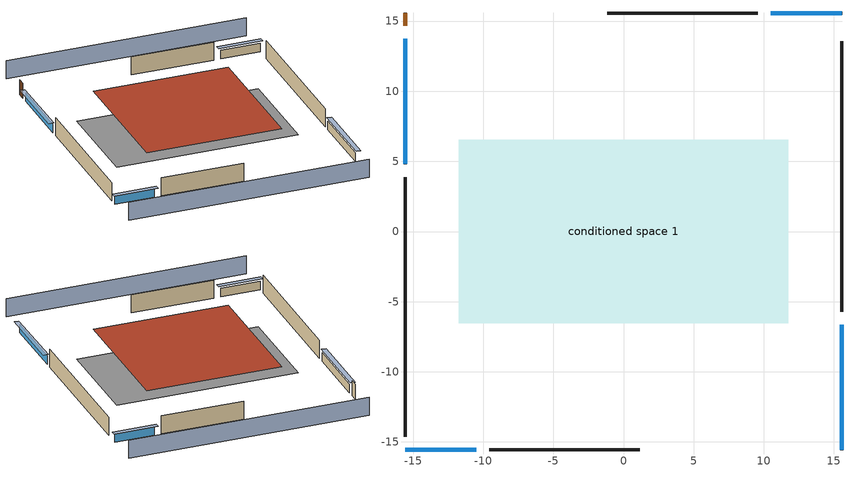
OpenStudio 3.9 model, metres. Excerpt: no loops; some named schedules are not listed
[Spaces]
conditioned space 1
 floor foundation (Slab1 construction): -11.76,-6.54 -11.76,6.54 11.76,6.54 11.76,-6.54 z0
 wall outside (Wall1 construction): 15.57,-5.73 15.57,13.56 z0:2.44
 wall outside (Wall2 construction): -9.55,-15.57 1.16,-15.57 z0:2.44
 wall outside (Wall3 construction): -15.57,3.88 -15.57,-14.65 z0:2.44
 wall outside (Wall4 construction): 9.55,15.57 -1.16,15.57 z0:2.44
 wall outside (AdiabaticWallConstruction): 15.57,-15.57 15.57,-6.65 / -15.57,13.73 -15.57,4.81 z0:1.16; -15.57,-15.57 -10.48,-15.57 / 15.57,15.57 10.48,15.57 z0:1.13
 wall outside (AdiabaticWallConstruction 1): -15.57,15.58 -15.57,14.66 z0:2.03
 window (WindowConstruction): 15.57,-15.57 15.57,-6.65 z0:1.16
 window (WindowConstruction 1): -15.57,-15.57 -10.48,-15.57 z0:1.13
 window (WindowConstruction 2): -15.57,13.73 -15.57,4.81 z0:1.16
 window (WindowConstruction 3): 15.57,15.57 10.48,15.57 z0:1.13
 door (Door): -15.57,15.57 -15.57,14.66 z0:2.03
 roof outside (Roof1 construction): -8.77,8.77 -8.77,-8.77 8.77,-8.77 8.77,8.77 z2.44
shading: 15.57,20.15 -15.57,20.15 / -15.57,-20.15 15.57,-20.15 z0:2.44; 15.57,-6.35 15.57,-15.88 16.18,-15.88 16.18,-6.35 z1.46; -10.18,-15.57 -15.88,-15.57 -15.88,-16.18 -10.18,-16.18 z1.43; -15.57,4.51 -15.57,14.04 -16.18,14.04 -16.18,4.51 z1.46; 10.18,15.57 15.88,15.57 15.88,16.18 10.18,16.18 z1.43
[Site]
Portland Intl Arpt_OR: Latitude {deg}=45.59; Longitude {deg}=-122.6; Time Zone {hr}=-8; Elevation {m}=33; Terrain=Suburbs; Keep Site Location Information=Yes
[Site:GroundTemperature:Shallow]
10.2558, 8.96328, 8.85977, 9.47314, 11.9355, 14.3863, 16.5111, 17.8571, 17.9714, 16.8767, 14.8061, 12.4304
[Site:WaterMainsTemperature]
Calculation Method=Schedule; Temperature Schedule=mains temperature schedule
[Building]
Building 1
[Material] Roughness=Rough
Name | Thickness {m} | Conductivity {W/m-K} | Density {kg/m3} | Specific Heat {J/kg-K} | Thermal Absorptance | Solar Absorptance | Visible Absorptance
slate or tile shingles | 0.01905 | 0.840978 | 1899.972 | 799.717 | 0.9 | 0.75 | 0.75
roof rigid ins | 0.103632 | 0.029427 | 32.04 | 1214.23 | 0.9 | 0.7 | 0.7
osb sheathing 0.75 in. | 0.01905 | 0.115458 | 512.64 | 1214.23 | 0.9 | 0.7 | 0.7
roof stud and cavity | 0.2032 | 0.159782 | 78.34581 | 1123.46 | 0.9 | 0.7 | 0.7
gypsum board | 0.0127 | 0.160291 | 801 | 837.4 | 0.9 | 0.6 | 0.6
wood siding | 0.0254 | 0.102417 | 544.68 | 1172.36 | 0.9 | 0.85 | 0.85
osb sheathing 0.5 in. | 0.0127 | 0.115458 | 512.64 | 1214.23 | 0.9 | 0.7 | 0.7
wall stud and cavity | 0.1397 | 0.550994 | 139.0536 | 1170.24 | 0.9 | 0.7 | 0.7
concrete 4.0 in. | 0.1016 | 1.803125 | 2242.8 | 837.4 | 0.9 | 0.7 | 0.7
floor covering | 0.0127 | 0.0450781 | 54.468 | 1339.84 | 0.9 | 0.9 | 0.9
wood siding 1; wood siding 2 | 0.0254 | 0.102417 | 544.68 | 1172.36
wall rigid ins | 0.512978 | 0.029427 | 32.04 | 1214.23 | 0.9 | 0.7 | 0.7
wall stud and cavity 1 | 0.0889 | 0.380278 | 52.3479 | 1209.89 | 0.9 | 0.7 | 0.7
door material | 0.04445 | 0.0612267 | 512.64 | 1214.23 | 0.9 | 0.7 | 0.7
wall stud and cavity 2 | 0.0889 | 0.391764 | 83.0341 | 1211.67 | 0.9 | 0.7 | 0.7
furniture material conditioned space 1 | 0.1524 | 0.115458 | 640.8 | 1214.23 | 0.9 | 0.6 | 0.6
[Construction]
Roof1 construction: slate or tile shingles, roof rigid ins, osb sheathing 0.75 in., roof stud and cavity, gypsum board
Wall1 construction; Wall2 construction; Wall3 construction; Wall4 construction: wood siding, osb sheathing 0.5 in., wall stud and cavity, gypsum board
Slab1 construction: concrete 4.0 in., floor covering
WindowConstruction; WindowConstruction 1; WindowConstruction 2; WindowConstruction 3: WindowMaterial
AdiabaticWallConstruction: wood siding 1, wall rigid ins, wall stud and cavity 1, gypsum board
Door: door material
AdiabaticWallConstruction 1: wood siding 2, wall rigid ins, wall stud and cavity 1, gypsum board
PartitionWallConstruction: gypsum board, wall stud and cavity 2, gypsum board
furniture construction conditioned space 1: furniture material conditioned space 1
[WindowMaterial:SimpleGlazingSystem]
WindowMaterial: U-Factor {W/m2-K}=2.78222; Solar Heat Gain Coefficient=0.56
[ThermalZone]
conditioned space: Multiplier=1; Volume {m3}=749.83; Thermostat=conditioned space temperature setpoint; Use Ideal Air Loads=No
[Sizing:Zone]
conditioned space: Zone Cooling Design Supply Air Temperature Input Method=SupplyAirTemperature; Zone Cooling Design Supply Air Temperature {C}=14; Zone Cooling Design Supply Air Temperature Difference {deltaC}=11.11; Zone Heating Design Supply Air Temperature Input Method=SupplyAirTemperature; Zone Heating Design Supply Air Temperature {C}=40; Zone Heating Design Supply Air Temperature Difference {deltaC}=11.11; Zone Cooling Design Supply Air Humidity Ratio {kg-H2O/kg-air}=0.0085; Zone Heating Design Supply Air Humidity Ratio {kg-H2O/kg-air}=0.008; Cooling Design Air Flow Method=DesignDay; Heating Design Air Flow Method=DesignDay; Account for Dedicated Outdoor Air System=No; Dedicated Outdoor Air System Control Strategy=NeutralSupplyAir; Dedicated Outdoor Air Low Setpoint Temperature for Design {C}=autosize; Dedicated Outdoor Air High Setpoint Temperature for Design {C}=autosize; Zone Load Sizing Method=Sensible Load Only No Latent Load; Zone Latent Cooling Design Supply Air Humidity Ratio Input Method=HumidityRatioDifference; Zone Cooling Design Supply Air Humidity Ratio Difference {kgWater/kgDryAir}=0.005; Zone Latent Heating Design Supply Air Humidity Ratio Input Method=HumidityRatioDifference; Zone Humidification Design Supply Air Humidity Ratio Difference {kgWater/kgDryAir}=0.005; Sizing Option=Coincident
[Space]
conditioned space 1: Thermal Zone=conditioned space; Volume {m3}=749.83
[ThermostatSetpoint:DualSetpoint]
conditioned space temperature setpoint: Heating Setpoint Temperature Schedule=heating setpoint; Cooling Setpoint Temperature Schedule=cooling setpoint; Temperature Difference Between Cutout And Setpoint {deltaC}=0
[Foundation:Kiva]
Foundation Kiva 1: Initial Indoor Air Temperature {C}=16.6667; Wall Height Above Grade {m}=0.1016; Wall Depth Below Slab {m}=0.2032
[Foundation:Kiva:Settings]
Soil Conductivity {W/m-K}=0.8655; Soil Density {kg/m3}=1842.3; Soil Specific Heat {J/kg-K}=418.7; Ground Solar Absorptivity=0.9; Ground Thermal Absorptivity=0.9; Ground Surface Roughness {m}=0.03; Far-Field Width {m}=40; Deep-Ground Boundary Condition=ZeroFlux; Deep-Ground Depth {m}=40; Minimum Cell Dimension {m}=0.2; Maximum Cell Growth Coefficient=3; Simulation Timestep=Timestep
[SurfaceProperty:ExposedFoundationPerimeter]
Slab1: Exposed Perimeter Calculation Method=TotalExposedPerimeter; Total Exposed Perimeter {m}=73.18248
[SurfaceProperty:IncidentSolarMultiplier] Incident Solar Multiplier=1; Incident Solar Multiplier Schedule=trans schedule winter=0.85 summer=0.7
Window1; Window2; Window3; Window4
[InternalMass:Definition] Design Level Calculation Method=SurfaceArea
Name | Construction | Surface Area {m2}
partition wall mass | PartitionWallConstruction | 307.509
furniture mass conditioned space 1 | furniture construction conditioned space 1 | 123.004
[InternalMass] Space or SpaceType=conditioned space 1; Multiplier=1
Name | Internal Mass Definition
partition wall mass | partition wall mass
furniture mass conditioned space 1 | furniture mass conditioned space 1
[External:File]
External File 1: File=in.schedules.csv
[ElectricEquipment:Definition] Design Level Calculation Method=EquipmentLevel
Name | Design Level {W} | Fraction Latent | Fraction Radiant | Fraction Lost
ceiling fan | 18.1435 | 0 | 0.558 | 0
clothes washer | 320.747 | 0.03 | 0.162 | 0.7
clothes dryer | 2816.77 | 0.015 | 0.081 | 0.85
dishwasher | 537.951 | 0.3 | 0.18 | 0.4
fridge | 123.522 | 0 | 0.6 | 0
fridge 2 | 90.9498 | 0 | 0.6 | 0
freezer | 194.914 | 0 | 0.6 | 0
cooking range | 60.8177 | 0.16 | 0.384 | 0.2
misc tv | 344.791 | 0 | 0.6 | 0
misc plug loads | 270.917 | 0.021 | 0.558 | 0.049
whole house fan; mech vent house fan | 0 | 0 | 0 | 1
mech vent house fan cfis | 0 | 0 | 0 | 0
mech vent range fan 0; mech vent bath fan 0 | 30 | 0 | 0 | 1
[ElectricEquipment] Space or SpaceType=conditioned space 1
Name | Electric Equipment Definition | Schedule
ceiling fan | ceiling fan | ceiling_fan
clothes washer | clothes washer | clothes_washer
clothes dryer | clothes dryer | clothes_dryer
dishwasher | dishwasher | dishwasher
fridge | fridge | fridge schedule
fridge 1 | fridge 2 | fridge schedule 1
freezer | freezer | freezer schedule
cooking range | cooking range | cooking_range
misc tv | misc tv | plug_loads_tv
misc plug loads | misc plug loads | plug_loads_other
whole house fan | whole house fan | Always On Discrete
mech vent house fan | mech vent house fan | mech vent house fan schedule
mech vent house fan cfis | mech vent house fan cfis | mech vent house fan cfis schedule
mech vent range fan 0 | mech vent range fan 0 | mech vent range fan 0 schedule
mech vent bath fan 0 | mech vent bath fan 0 | mech vent bath fan 0 schedule
[EnergyManagementSystem:Sensor]
Name | Output Variable or Output Meter Index Key | Output Variable or Output Meter
water_heater_amb_temp; fridge_tin_s; fridge_tin_s_1; tin_s; tin_s_1 | conditioned space | Zone Mean Air Temperature
water_heater_amb_rh | conditioned space | Zone Air Relative Humidity
water_heater_T_set | water heater setpoint | Schedule Value
out_pb_s |  | Site Outdoor Air Barometric Pressure
out_wt_s |  | Site Outdoor Air Humidity Ratio
win_s | conditioned space | Zone Air Humidity Ratio
site_vw_s |  | Site Wind Speed
tout_s | conditioned space | Zone Outdoor Air Drybulb Temperature
cool_season | cooling season schedule | Schedule Value
natural_vent_s | natural vent schedule | Schedule Value
htg_sp_s; htg_sp_s_1 | heating setpoint | Schedule Value
clg_sp_s; clg_sp_s_1 | cooling setpoint | Schedule Value
mech_vent_range_fan_0_sch_s | mech vent range fan 0 schedule | Schedule Value
mech_vent_bath_fan_0_sch_s | mech vent bath fan 0 schedule | Schedule Value
clothes_dryer_exhaust_0_sch_s | clothes_dryer | Schedule Value
conditioned_space_htg_unmet_s | conditioned space | Zone Heating Setpoint Not Met Time
conditioned_space_clg_unmet_s | conditioned space | Zone Cooling Setpoint Not Met Time
htg_load_cond |  | Heating:EnergyTransfer:Zone:CONDITIONED SPACE
clg_load_cond |  | Cooling:EnergyTransfer:Zone:CONDITIONED SPACE
s_conv | Roof1 | Surface Inside Face Convection Heat Gain Energy
s_ig | Roof1 | Surface Inside Face Internal Gains Radiation Heat Gain Energy
s_sol | Roof1 | Surface Inside Face Solar Radiation Heat Gain Energy
s_lgt | Roof1 | Surface Inside Face Lights Radiation Heat Gain Energy
s_surf | Roof1 | Surface Inside Face Net Surface Thermal Radiation Heat Gain Energy
s_conv_1 | Slab1 | Surface Inside Face Convection Heat Gain Energy
s_ig_1 | Slab1 | Surface Inside Face Internal Gains Radiation Heat Gain Energy
s_sol_1 | Slab1 | Surface Inside Face Solar Radiation Heat Gain Energy
s_lgt_1 | Slab1 | Surface Inside Face Lights Radiation Heat Gain Energy
s_surf_1 | Slab1 | Surface Inside Face Net Surface Thermal Radiation Heat Gain Energy
ss_sol | Door1 | Surface Inside Face Solar Radiation Heat Gain Energy
ss_lgt | Door1 | Surface Inside Face Lights Radiation Heat Gain Energy
ss_conv | Door1 | Surface Inside Face Convection Heat Gain Energy
ss_ig | Door1 | Surface Inside Face Internal Gains Radiation Heat Gain Energy
ss_surf | Door1 | Surface Inside Face Net Surface Thermal Radiation Heat Gain Energy
ss_conv_1 | Window1 | Surface Inside Face Convection Heat Gain Energy
ss_ig_1 | Window1 | Surface Inside Face Internal Gains Radiation Heat Gain Energy
ss_surf_1 | Window1 | Surface Inside Face Net Surface Thermal Radiation Heat Gain Energy
ss_trans_in | Window1 | Surface Window Transmitted Solar Radiation Rate
ss_back_out | Window1 | Surface Window Shortwave from Zone Back Out Window Heat Transfer Rate
ss_trans_out | Window1 | Surface Inside Face Initial Transmitted Diffuse Transmitted Out Window Solar Radiation Rate
ss_conv_2 | Window2 | Surface Inside Face Convection Heat Gain Energy
ss_ig_2 | Window2 | Surface Inside Face Internal Gains Radiation Heat Gain Energy
ss_surf_2 | Window2 | Surface Inside Face Net Surface Thermal Radiation Heat Gain Energy
ss_trans_in_1 | Window2 | Surface Window Transmitted Solar Radiation Rate
ss_back_out_1 | Window2 | Surface Window Shortwave from Zone Back Out Window Heat Transfer Rate
ss_trans_out_1 | Window2 | Surface Inside Face Initial Transmitted Diffuse Transmitted Out Window Solar Radiation Rate
ss_conv_3 | Window3 | Surface Inside Face Convection Heat Gain Energy
ss_ig_3 | Window3 | Surface Inside Face Internal Gains Radiation Heat Gain Energy
ss_surf_3 | Window3 | Surface Inside Face Net Surface Thermal Radiation Heat Gain Energy
ss_trans_in_2 | Window3 | Surface Window Transmitted Solar Radiation Rate
ss_back_out_2 | Window3 | Surface Window Shortwave from Zone Back Out Window Heat Transfer Rate
ss_trans_out_2 | Window3 | Surface Inside Face Initial Transmitted Diffuse Transmitted Out Window Solar Radiation Rate
ss_conv_4 | Window4 | Surface Inside Face Convection Heat Gain Energy
ss_ig_4 | Window4 | Surface Inside Face Internal Gains Radiation Heat Gain Energy
ss_surf_4 | Window4 | Surface Inside Face Net Surface Thermal Radiation Heat Gain Energy
ss_trans_in_3 | Window4 | Surface Window Transmitted Solar Radiation Rate
ss_back_out_3 | Window4 | Surface Window Shortwave from Zone Back Out Window Heat Transfer Rate
ss_trans_out_3 | Window4 | Surface Inside Face Initial Transmitted Diffuse Transmitted Out Window Solar Radiation Rate
s_conv_2 | Wall1 | Surface Inside Face Convection Heat Gain Energy
s_ig_2 | Wall1 | Surface Inside Face Internal Gains Radiation Heat Gain Energy
s_sol_2 | Wall1 | Surface Inside Face Solar Radiation Heat Gain Energy
s_lgt_2 | Wall1 | Surface Inside Face Lights Radiation Heat Gain Energy
s_surf_2 | Wall1 | Surface Inside Face Net Surface Thermal Radiation Heat Gain Energy
s_conv_3 | Wall2 | Surface Inside Face Convection Heat Gain Energy
s_ig_3 | Wall2 | Surface Inside Face Internal Gains Radiation Heat Gain Energy
s_sol_3 | Wall2 | Surface Inside Face Solar Radiation Heat Gain Energy
s_lgt_3 | Wall2 | Surface Inside Face Lights Radiation Heat Gain Energy
s_surf_3 | Wall2 | Surface Inside Face Net Surface Thermal Radiation Heat Gain Energy
s_conv_4 | Wall3 | Surface Inside Face Convection Heat Gain Energy
s_ig_4 | Wall3 | Surface Inside Face Internal Gains Radiation Heat Gain Energy
s_sol_4 | Wall3 | Surface Inside Face Solar Radiation Heat Gain Energy
s_lgt_4 | Wall3 | Surface Inside Face Lights Radiation Heat Gain Energy
s_surf_4 | Wall3 | Surface Inside Face Net Surface Thermal Radiation Heat Gain Energy
s_conv_5 | Wall4 | Surface Inside Face Convection Heat Gain Energy
s_ig_5 | Wall4 | Surface Inside Face Internal Gains Radiation Heat Gain Energy
s_sol_5 | Wall4 | Surface Inside Face Solar Radiation Heat Gain Energy
s_lgt_5 | Wall4 | Surface Inside Face Lights Radiation Heat Gain Energy
s_surf_5 | Wall4 | Surface Inside Face Net Surface Thermal Radiation Heat Gain Energy
im_conv | furniture mass conditioned space 1 | Surface Inside Face Convection Heat Gain Energy
im_ig | furniture mass conditioned space 1 | Surface Inside Face Internal Gains Radiation Heat Gain Energy
im_sol | furniture mass conditioned space 1 | Surface Inside Face Solar Radiation Heat Gain Energy
im_lgt | furniture mass conditioned space 1 | Surface Inside Face Lights Radiation Heat Gain Energy
im_surf | furniture mass conditioned space 1 | Surface Inside Face Net Surface Thermal Radiation Heat Gain Energy
im_conv_1 | partition wall mass | Surface Inside Face Convection Heat Gain Energy
im_ig_1 | partition wall mass | Surface Inside Face Internal Gains Radiation Heat Gain Energy
im_sol_1 | partition wall mass | Surface Inside Face Solar Radiation Heat Gain Energy
im_lgt_1 | partition wall mass | Surface Inside Face Lights Radiation Heat Gain Energy
im_surf_1 | partition wall mass | Surface Inside Face Net Surface Thermal Radiation Heat Gain Energy
airflow_gain | infil flow | Infiltration Sensible Heat Gain Energy
airflow_loss | infil flow | Infiltration Sensible Heat Loss Energy
airflow_gain_1 | natural vent flow | Infiltration Sensible Heat Gain Energy
airflow_loss_1 | natural vent flow | Infiltration Sensible Heat Loss Energy
airflow_gain_2 | whole house fan flow | Infiltration Sensible Heat Gain Energy
airflow_loss_2 | whole house fan flow | Infiltration Sensible Heat Loss Energy
mv_conv | mech vent bath fan 0 | Electric Equipment Convective Heating Energy
mv_rad | mech vent bath fan 0 | Electric Equipment Radiant Heating Energy
mv_conv_1 | mech vent house fan | Electric Equipment Convective Heating Energy
mv_rad_1 | mech vent house fan | Electric Equipment Radiant Heating Energy
mv_conv_2 | mech vent house fan cfis | Electric Equipment Convective Heating Energy
mv_rad_2 | mech vent house fan cfis | Electric Equipment Radiant Heating Energy
mv_conv_3 | mech vent range fan 0 | Electric Equipment Convective Heating Energy
mv_rad_3 | mech vent range fan 0 | Electric Equipment Radiant Heating Energy
mv_conv_4 | mech vent house fan latent load | Other Equipment Convective Heating Energy
mv_rad_4 | mech vent house fan latent load | Other Equipment Radiant Heating Energy
mv_conv_5 | mech vent house fan sensible load | Other Equipment Convective Heating Energy
mv_rad_5 | mech vent house fan sensible load | Other Equipment Radiant Heating Energy
ig_lgt_conv | interior lighting | Lights Convective Heating Energy
ig_lgt_rad | interior lighting | Lights Radiant Heating Energy
ig_lgt_vis | interior lighting | Lights Visible Radiation Heating Energy
ig_ee_conv | ceiling fan | Electric Equipment Convective Heating Energy
ig_ee_rad | ceiling fan | Electric Equipment Radiant Heating Energy
ig_ee_conv_1 | clothes dryer | Electric Equipment Convective Heating Energy
ig_ee_rad_1 | clothes dryer | Electric Equipment Radiant Heating Energy
ig_ee_conv_2 | clothes washer | Electric Equipment Convective Heating Energy
ig_ee_rad_2 | clothes washer | Electric Equipment Radiant Heating Energy
ig_ee_conv_3 | cooking range | Electric Equipment Convective Heating Energy
ig_ee_rad_3 | cooking range | Electric Equipment Radiant Heating Energy
ig_ee_conv_4 | dishwasher | Electric Equipment Convective Heating Energy
ig_ee_rad_4 | dishwasher | Electric Equipment Radiant Heating Energy
ig_ee_conv_5 | freezer | Electric Equipment Convective Heating Energy
ig_ee_rad_5 | freezer | Electric Equipment Radiant Heating Energy
ig_ee_conv_6 | fridge | Electric Equipment Convective Heating Energy
ig_ee_rad_6 | fridge | Electric Equipment Radiant Heating Energy
ig_ee_conv_7 | fridge 1 | Electric Equipment Convective Heating Energy
ig_ee_rad_7 | fridge 1 | Electric Equipment Radiant Heating Energy
ig_ee_conv_8 | misc plug loads | Electric Equipment Convective Heating Energy
ig_ee_rad_8 | misc plug loads | Electric Equipment Radiant Heating Energy
ig_ee_conv_9 | misc tv | Electric Equipment Convective Heating Energy
ig_ee_rad_9 | misc tv | Electric Equipment Radiant Heating Energy
ig_ee_conv_10 | whole house fan | Electric Equipment Convective Heating Energy
ig_ee_rad_10 | whole house fan | Electric Equipment Radiant Heating Energy
ig_oe_conv | clothes dryer 1 | Other Equipment Convective Heating Energy
ig_oe_rad | clothes dryer 1 | Other Equipment Radiant Heating Energy
ig_oe_conv_1 | cooking range 1 | Other Equipment Convective Heating Energy
ig_oe_rad_1 | cooking range 1 | Other Equipment Radiant Heating Energy
ig_oe_conv_2 | general water use latent | Other Equipment Convective Heating Energy
ig_oe_rad_2 | general water use latent | Other Equipment Radiant Heating Energy
ig_oe_conv_3 | general water use sensible | Other Equipment Convective Heating Energy
ig_oe_rad_3 | general water use sensible | Other Equipment Radiant Heating Energy
ig_oe_conv_4 | water heater energy adjustment1 | Other Equipment Convective Heating Energy
ig_oe_rad_4 | water heater energy adjustment1 | Other Equipment Radiant Heating Energy
ig_oe_conv_5 | water heater lat | Other Equipment Convective Heating Energy
ig_oe_rad_5 | water heater lat | Other Equipment Radiant Heating Energy
ig_oe_conv_6 | water heater sens | Other Equipment Convective Heating Energy
ig_oe_rad_6 | water heater sens | Other Equipment Radiant Heating Energy
ig_ppl_conv | occupants | People Convective Heating Energy
ig_ppl_rad | occupants | People Radiant Heating Energy
[EnergyManagementSystem:Actuator]
Name | Actuated Component | Actuated Component Type | Actuated Component Control Type | Zone or Space
water_heater_sens_act | water heater sens | OtherEquipment | Power Level | conditioned space 1
water_heater_lat_act | water heater lat | OtherEquipment | Power Level | conditioned space 1
water_heater_LESchedOverride | water heater BottomElementSetpoint | Schedule:Constant | Schedule Value
water_heater_UESchedOverride | water heater TopElementSetpoint | Schedule:Constant | Schedule Value
water_heater_HPWHSchedOverride | water heater setpoint | Schedule:Constant | Schedule Value
water_heater_hpwh_ec_adj_act | water heater energy adjustment1 | OtherEquipment | Power Level | conditioned space 1
fridge_schedule_act | fridge schedule | Schedule:Constant | Schedule Value
fridge_schedule_1_act | fridge schedule 1 | Schedule:Constant | Schedule Value
natural_vent_flow_act | natural vent flow | Zone Infiltration | Air Exchange Flow Rate
whole_house_fan_flow_act | whole house fan flow | Zone Infiltration | Air Exchange Flow Rate
whole_house_fan_act | whole house fan | ElectricEquipment | Electricity Rate | conditioned space 1
mech_vent_house_fan_cfis_act | mech vent house fan cfis | ElectricEquipment | Electricity Rate | conditioned space 1
mech_vent_house_fan_sensible_load_act | mech vent house fan sensible load | OtherEquipment | Power Level | conditioned space 1
mech_vent_house_fan_latent_load_act | mech vent house fan latent load | OtherEquipment | Power Level | conditioned space 1
infil_flow_act | infil flow | Zone Infiltration | Air Exchange Flow Rate
[OtherEquipment:Definition] Design Level Calculation Method=EquipmentLevel
Name | Design Level {W} | Fraction Latent | Fraction Radiant | Fraction Lost
water heater sens; mech vent house fan sensible load | 0 | 0 | 0 | 0
water heater lat; mech vent house fan latent load | 0 | 1 | 0 | 0
water heater energy adjustment1 | 0.01 | 0 | 0 | 1
clothes dryer 2 | 0 | 0.015 | 0.081 | 0.85
cooking range 2 | 1782.39 | 0.16 | 0.384 | 0.2
general water use sensible | -98.09 | 0 | 0.6 | 0
general water use latent | 99.529 | 1 | 0 | 0
[OtherEquipment] Space or SpaceType=conditioned space 1
Name | Other Equipment Definition | Schedule | Fuel Type
water heater sens | water heater sens | Always On Discrete
water heater lat | water heater lat | Always On Discrete
water heater energy adjustment1 | water heater energy adjustment1 | Always On Discrete | Electricity
clothes dryer 1 | clothes dryer 2 | clothes_dryer | Electricity
cooking range 1 | cooking range 2 | cooking_range | NaturalGas
general water use sensible | general water use sensible | general water use schedule
general water use latent | general water use latent | general water use schedule
mech vent house fan sensible load | mech vent house fan sensible load | Always On Discrete
mech vent house fan latent load | mech vent house fan latent load | Always On Discrete
[EnergyManagementSystem:Program]
water_heater_InletAir: Set water_heater_Tamb_act = water_heater_amb_temp; Set water_heater_RHamb_act = 0; Set water_heater_RHamb_act = water_heater_RHamb_act + (water_heater_amb_rh / 100) / 1; Set water_heater_sens_act = (0 - water_heater_sens_cool - (water_heater_tl + water_heater_fan_pwr)) / 1; Set water_heater_lat_act = (0 - water_heater_lat_cool) / 1
water_heater_Control: Set water_heater_HPWHSchedOverride = water_heater_T_set; If (water_heater_amb_temp<5.56) || (water_heater_amb_temp>48.89); Set water_heater_UESchedOverride = water_heater_T_set; Set water_heater_LESchedOverride = water_heater_T_set; Else; Set water_heater_UESchedOverride = water_heater_T_set - 9.0; Set water_heater_LESchedOverride = 0; EndIf
water_heater_hpwh_EC_adj: If WarmupFlag == 0; Set dhw_e_cons = water_heater_tank_energy + water_heater_tank_on_cycle_parasitic + water_heater_tank_off_cycle_parasitic + water_heater_coil_energy + water_heater_fan_energy; Set water_heater_hpwh_ec_adj_act = 0.0 * dhw_e_cons / 1; EndIf
[WaterUse:Equipment:Definition]
Name | Peak Flow Rate {m3/s}
clothes washer | 1.66167e-06
dishwasher | 3.59284e-06
[Lights:Definition]
interior lighting: Design Level Calculation Method=LightingLevel; Lighting Level {W}=418.106; Fraction Radiant=0.6; Fraction Visible=0.2; Return Air Fraction=0
[Lights]
interior lighting: Lights Definition=interior lighting; Space or SpaceType=conditioned space 1; Schedule=lighting_interior; Fraction Replaceable=1
[Exterior:Lights:Definition]
exterior lighting: Design Level {W}=10.1836
[Exterior:Lights]
exterior lighting: Exterior Lights Definition=exterior lighting; Schedule=exterior lighting schedule
[People:Definition]
occupants: Number of People Calculation Method=People; Number of People {people}=5; Fraction Radiant=0.314171; Sensible Heat Fraction=0.56303; Carbon Dioxide Generation Rate {m3/s-W}=0; Enable ASHRAE 55 Comfort Warnings=No; Mean Radiant Temperature Calculation Type=EnclosureAveraged
[People]
occupants: People Definition=occupants; Space or SpaceType=conditioned space 1; Number of People Schedule=occupants; Activity Level Schedule=occupants activity schedule; Multiplier=1
[SpaceInfiltration:DesignFlowRate] Space or SpaceType=conditioned space 1; Schedule=Always On Discrete; Design Flow Rate Calculation Method=Flow/Space; Design Flow Rate {m3/s}=0
natural vent flow; whole house fan flow; infil flow
